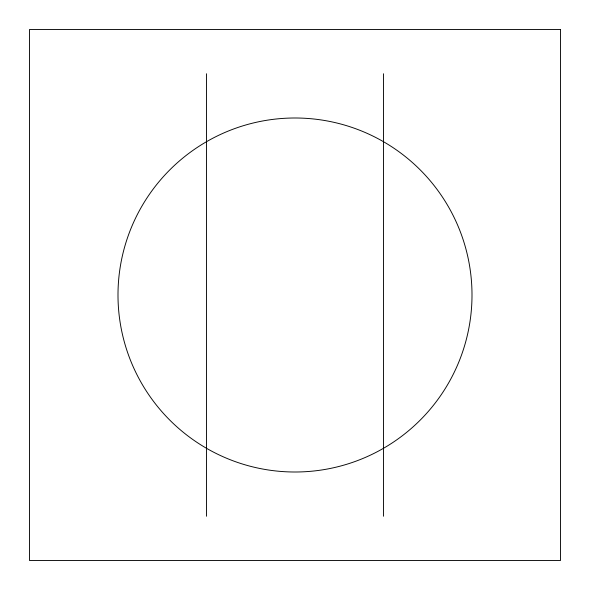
<?xml version="1.0" encoding="UTF-8"?>
<svg xmlns="http://www.w3.org/2000/svg" width="590" height="590" viewBox="0 0 590 590"><rect width="100%" height="100%" fill="white"/><g stroke="black" fill="none" stroke-linecap="round" stroke-linejoin="round"><path stroke-width="0.89" d="M383.5 73.75L383.5 516.25M206.5 73.75L206.5 516.25M560.5 29.5L29.5 29.5L29.5 560.5L560.5 560.5L560.5 29.5M206.5 448.289A177 177 0 0 0 472 295A177 177 0 0 0 206.5 141.711A177 177 0 0 0 206.5 448.289"/></g></svg>
